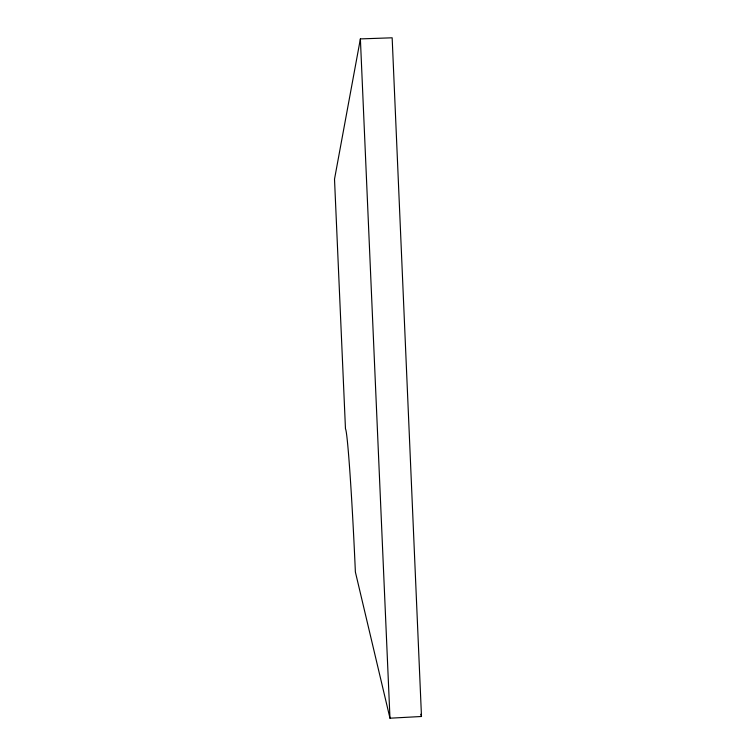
<?xml version="1.0" encoding="UTF-8"?>
<svg xmlns="http://www.w3.org/2000/svg" width="756" height="756" viewBox="0 0 756 756"><rect width="100%" height="100%" fill="white"/><g stroke="black" fill="none" stroke-linecap="round" stroke-linejoin="round"><path stroke-width="1.13" d="M360.385 38.906L334.511 179.153L345.473 428.869A125.978 3.298 87.3 0 1 355.377 571.99L389.973 718.2L421.489 716.49L392.156 37.8L360.385 38.906L389.973 718.2M420.761 714.25L421.489 716.49"/></g></svg>
